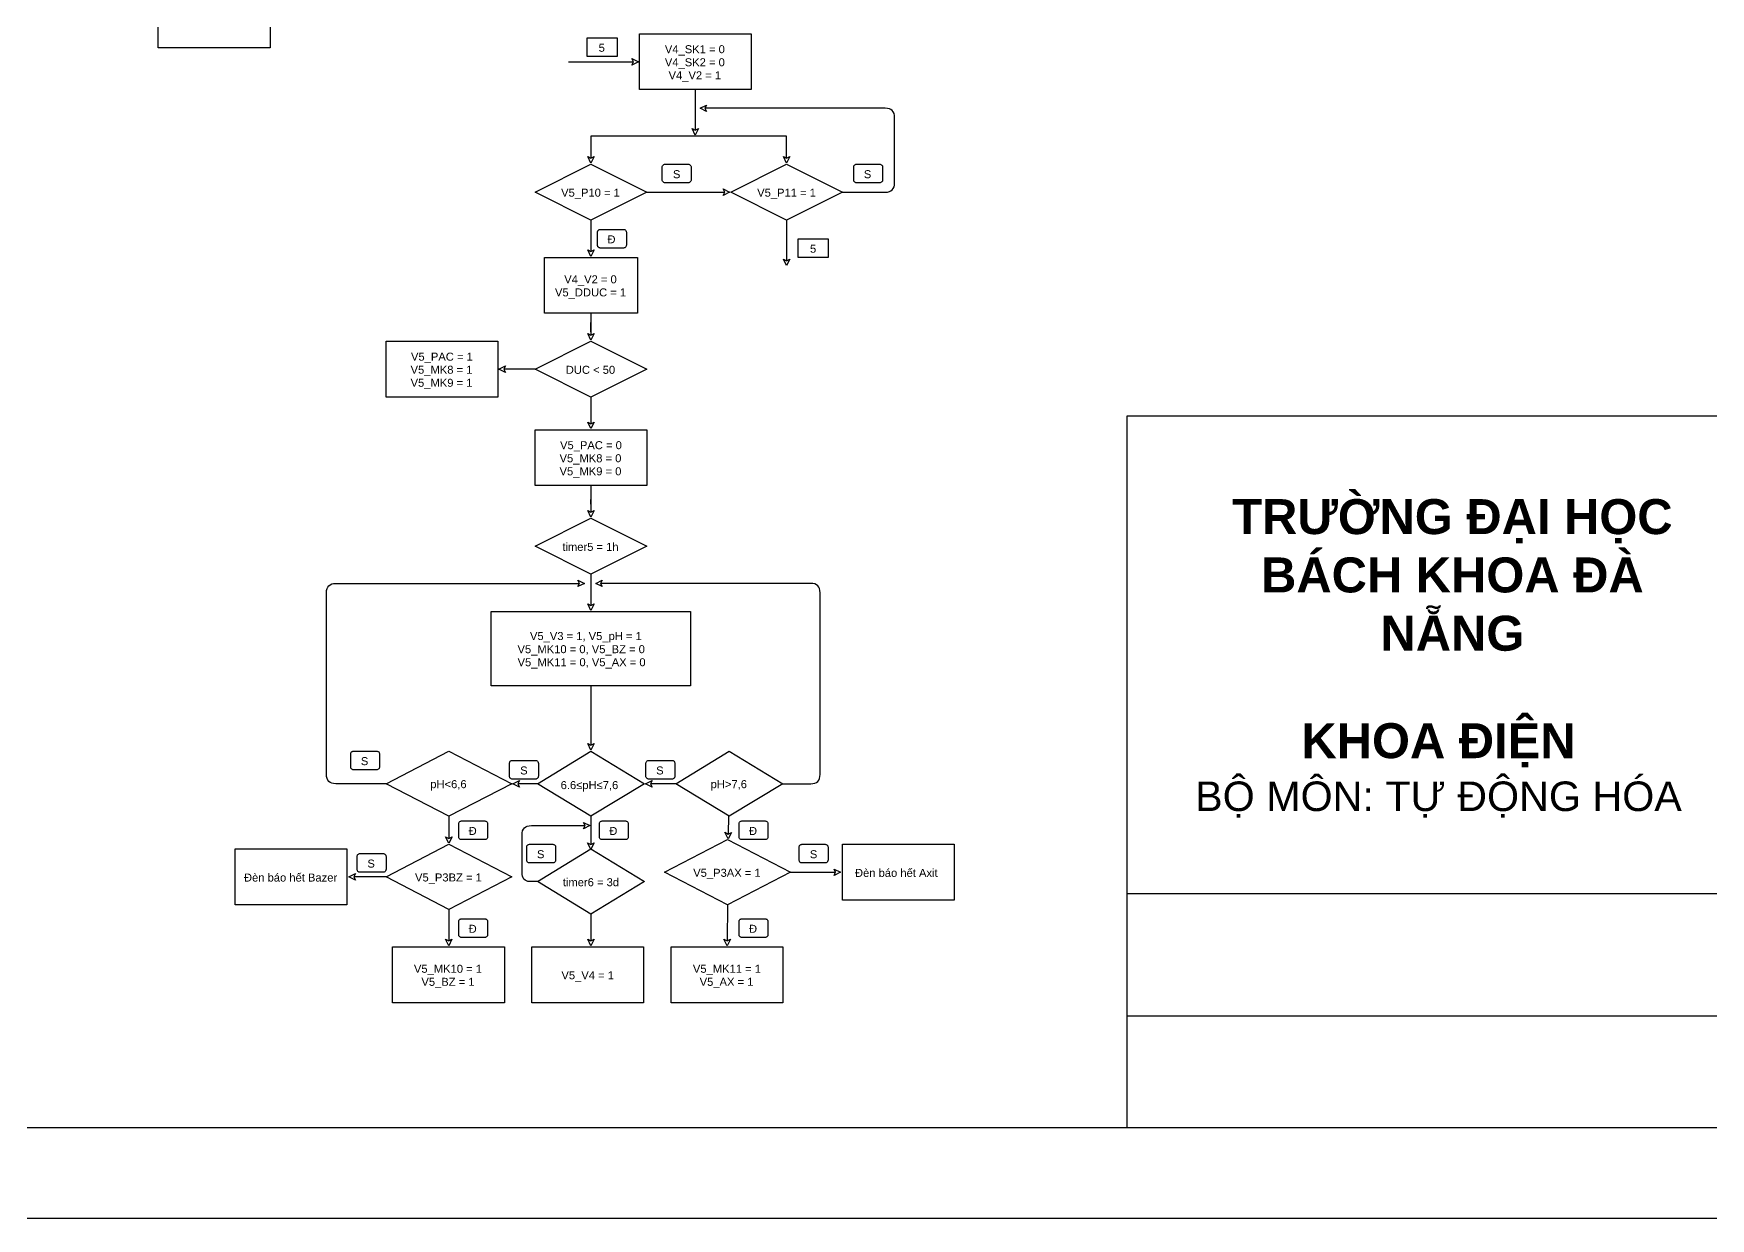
# Model space of a CAD drawing. Header units: millimetres. Extents: x 7014966 to 7187914, y 108642 to 109358.
# Drawn here: x 7015626.1 to 7015841.9, y 108641.8 to 108794.3 of the extents above; entities that cross this region are included whole.
import ezdxf

# ---------------------------------------------------------------- set-up
doc = ezdxf.new("R2010")
doc.units = ezdxf.units.MM
doc.layers.add('PDF_Geometry', color=7, linetype='Continuous')
doc.layers.add('PDF_Text', color=7, linetype='Continuous')
doc.styles.add('PDF Arial', font='arial.ttf')
doc.styles.get("Standard").update_dxf_attribs({"font": 'arial.ttf'})

msp = doc.modelspace()

# ---------------------------------------------------------------- linework, layer by layer
for p, q in [((7016022.96, 108745.06), (7015766.81, 108745.06)), ((7015766.81, 108745.06), (7015766.81, 108653.49)), ((7015766.81, 108683.67), (7016022.96, 108683.67)), ((7015766.81, 108667.92), (7016022.96, 108667.92))]:
    msp.add_line(p, q)
for points in [[(7014965.6, 109358.22), (7016035.89, 109358.22), (7016035.89, 108641.85), (7014965.6, 108641.85)], [(7014978.39, 109345.02), (7016022.96, 109345.02), (7016022.96, 108653.49), (7014978.39, 108653.49)]]:
    msp.add_lwpolyline(points, close=True)
at = {"layer": 'PDF_Geometry', "lineweight": 25}
for points in [[(7015642.17, 108799.67), (7015656.56, 108799.67), (7015656.56, 108792.48), (7015642.17, 108792.48)], [(7015697.38, 108793.76), (7015701.21, 108793.76), (7015701.21, 108791.36), (7015697.38, 108791.36)], [(7015704.09, 108794.28), (7015718.47, 108794.28), (7015718.47, 108787.09), (7015704.09, 108787.09)], [(7015703.95, 108790.68), (7015703.11, 108790.26), (7015703.32, 108790.68), (7015703.11, 108791.1)], [(7015711.89, 108784.69), (7015712.73, 108785.11), (7015712.52, 108784.69), (7015712.73, 108784.27)], [(7015711.28, 108781.23), (7015710.86, 108782.07), (7015711.28, 108781.86), (7015711.7, 108782.07)], [(7015697.85, 108777.5), (7015705.05, 108773.9), (7015697.85, 108770.31), (7015690.66, 108773.9)], [(7015697.85, 108777.63), (7015697.43, 108778.47), (7015697.85, 108778.26), (7015698.27, 108778.47)], [(7015723.03, 108777.5), (7015730.22, 108773.9), (7015723.03, 108770.31), (7015715.83, 108773.9)], [(7015723.03, 108777.63), (7015722.61, 108778.47), (7015723.03, 108778.26), (7015723.45, 108778.47)], [(7015715.7, 108773.9), (7015714.86, 108773.48), (7015715.07, 108773.9), (7015714.86, 108774.32)], [(7015697.85, 108765.64), (7015697.43, 108766.48), (7015697.85, 108766.27), (7015698.27, 108766.48)], [(7015724.52, 108767.91), (7015728.36, 108767.91), (7015728.36, 108765.51), (7015724.52, 108765.51)], [(7015691.86, 108765.51), (7015703.85, 108765.51), (7015703.85, 108758.32), (7015691.86, 108758.32)], [(7015723.03, 108764.45), (7015722.61, 108765.29), (7015723.03, 108765.08), (7015723.45, 108765.29)], [(7015697.85, 108754.86), (7015697.43, 108755.7), (7015697.85, 108755.49), (7015698.27, 108755.7)], [(7015671.48, 108754.72), (7015685.87, 108754.72), (7015685.87, 108747.53), (7015671.48, 108747.53)], [(7015697.85, 108754.72), (7015705.05, 108751.13), (7015697.85, 108747.53), (7015690.66, 108751.13)], [(7015686, 108751.13), (7015686.84, 108751.55), (7015686.63, 108751.13), (7015686.84, 108750.71)], [(7015690.66, 108743.33), (7015705.05, 108743.33), (7015705.05, 108736.14), (7015690.66, 108736.14)], [(7015697.85, 108743.47), (7015697.43, 108744.31), (7015697.85, 108744.1), (7015698.27, 108744.31)], [(7015697.85, 108731.95), (7015705.05, 108728.35), (7015697.85, 108724.75), (7015690.66, 108728.35)], [(7015697.85, 108732.08), (7015697.43, 108732.92), (7015697.85, 108732.71), (7015698.27, 108732.92)], [(7015697, 108723.56), (7015696.16, 108723.14), (7015696.37, 108723.56), (7015696.16, 108723.97)], [(7015698.47, 108723.56), (7015699.31, 108723.97), (7015699.1, 108723.56), (7015699.31, 108723.14)], [(7015685.03, 108719.96), (7015710.68, 108719.96), (7015710.68, 108710.37), (7015685.03, 108710.37)], [(7015697.85, 108720.09), (7015697.43, 108720.93), (7015697.85, 108720.72), (7015698.27, 108720.93)], [(7015679.57, 108701.98), (7015687.66, 108697.78), (7015679.57, 108693.59), (7015671.48, 108697.78)], [(7015697.85, 108701.98), (7015704.75, 108697.78), (7015697.85, 108693.59), (7015690.96, 108697.78)], [(7015697.85, 108702.11), (7015697.43, 108702.95), (7015697.85, 108702.74), (7015698.27, 108702.95)], [(7015715.65, 108701.98), (7015722.55, 108697.78), (7015715.65, 108693.59), (7015708.76, 108697.78)], [(7015687.8, 108697.78), (7015688.64, 108698.2), (7015688.43, 108697.78), (7015688.64, 108697.36)], [(7015704.88, 108697.78), (7015705.72, 108698.2), (7015705.51, 108697.78), (7015705.72, 108697.36)], [(7015679.57, 108690.13), (7015679.15, 108690.96), (7015679.57, 108690.75), (7015679.99, 108690.96)], [(7015697.72, 108692.39), (7015696.88, 108691.97), (7015697.09, 108692.39), (7015696.88, 108692.81)], [(7015715.5, 108690.68), (7015715.1, 108691.53), (7015715.52, 108691.31), (7015715.94, 108691.51)], [(7015652.06, 108689.39), (7015666.45, 108689.39), (7015666.45, 108682.2), (7015652.06, 108682.2)], [(7015679.57, 108689.99), (7015687.66, 108685.8), (7015679.57, 108681.6), (7015671.48, 108685.8)], [(7015697.85, 108689.39), (7015704.75, 108685.2), (7015697.85, 108681), (7015690.96, 108685.2)], [(7015697.83, 108689.35), (7015697.41, 108690.19), (7015697.83, 108689.98), (7015698.25, 108690.19)], [(7015715.41, 108690.59), (7015723.51, 108686.4), (7015715.41, 108682.2), (7015707.32, 108686.4)], [(7015730.22, 108689.99), (7015744.6, 108689.99), (7015744.6, 108682.8), (7015730.22, 108682.8)], [(7015729.96, 108686.4), (7015729.13, 108685.98), (7015729.34, 108686.4), (7015729.13, 108686.81)], [(7015666.7, 108685.8), (7015667.54, 108686.22), (7015667.33, 108685.8), (7015667.54, 108685.38)], [(7015672.32, 108676.81), (7015686.71, 108676.81), (7015686.71, 108669.61), (7015672.32, 108669.61)], [(7015679.54, 108676.94), (7015679.12, 108677.78), (7015679.54, 108677.57), (7015679.96, 108677.78)], [(7015690.24, 108676.81), (7015704.63, 108676.81), (7015704.63, 108669.61), (7015690.24, 108669.61)], [(7015697.85, 108676.94), (7015697.43, 108677.78), (7015697.85, 108677.57), (7015698.27, 108677.78)], [(7015708.16, 108676.81), (7015722.55, 108676.81), (7015722.55, 108669.61), (7015708.16, 108669.61)], [(7015715.38, 108676.94), (7015714.96, 108677.78), (7015715.38, 108677.57), (7015715.8, 108677.78)]]:
    msp.add_lwpolyline(points, close=True, dxfattribs=at)
for points in [[(7015694.98, 108790.68), (7015703.32, 108790.68)], [(7015711.28, 108787.09), (7015711.28, 108781.86)], [(7015735.73, 108784.69), (7015712.52, 108784.69)], [(7015736.93, 108775.1), (7015736.93, 108783.49)], [(7015723.03, 108778.26), (7015723.03, 108781.09), (7015697.85, 108781.09), (7015697.85, 108778.26)], [(7015705.05, 108773.9), (7015715.07, 108773.9)], [(7015730.22, 108773.9), (7015735.73, 108773.9)], [(7015697.85, 108770.31), (7015697.85, 108766.27)], [(7015723.03, 108770.31), (7015723.03, 108765.08)], [(7015697.85, 108758.32), (7015697.85, 108755.92), (7015697.85, 108757.12), (7015697.85, 108755.49)], [(7015690.66, 108751.13), (7015686.63, 108751.13)], [(7015697.85, 108747.53), (7015697.85, 108744.1)], [(7015697.85, 108736.14), (7015697.85, 108733.74), (7015697.85, 108734.34), (7015697.85, 108732.71)], [(7015665.01, 108723.56), (7015696.37, 108723.56)], [(7015697.85, 108724.75), (7015697.85, 108720.72)], [(7015726.14, 108723.56), (7015699.1, 108723.56)], [(7015663.81, 108698.98), (7015663.81, 108722.36)], [(7015727.34, 108698.98), (7015727.34, 108722.36)], [(7015697.85, 108710.37), (7015697.85, 108702.74)], [(7015671.48, 108697.78), (7015665.01, 108697.78)], [(7015690.96, 108697.78), (7015688.43, 108697.78)], [(7015708.76, 108697.78), (7015705.51, 108697.78)], [(7015722.55, 108697.78), (7015726.14, 108697.78)], [(7015679.57, 108693.59), (7015679.57, 108690.75)], [(7015697.84, 108693.59), (7015697.83, 108689.98)], [(7015715.57, 108693.64), (7015715.52, 108691.31)], [(7015688.98, 108686.4), (7015688.98, 108691.19)], [(7015690.18, 108692.39), (7015697.09, 108692.39)], [(7015671.48, 108685.8), (7015667.33, 108685.8)], [(7015690.96, 108685.2), (7015689.97, 108685.2)], [(7015723.51, 108686.4), (7015729.34, 108686.4)], [(7015679.57, 108681.6), (7015679.54, 108677.57)], [(7015697.85, 108681), (7015697.85, 108677.57)], [(7015715.41, 108682.2), (7015715.38, 108677.57)]]:
    msp.add_lwpolyline(points, dxfattribs=at)
for points in [[(7015710.38, 108775.1), (7015707.38, 108775.1, -0.099179), (7015707.25, 108775.13, -0.099629), (7015707.13, 108775.21, -0.099695), (7015707.05, 108775.32, -0.099437), (7015707.02, 108775.46), (7015707.02, 108777.14, -0.099485), (7015707.05, 108777.28, -0.099038), (7015707.13, 108777.39, -0.099203), (7015707.25, 108777.47, -0.099217), (7015707.38, 108777.5), (7015710.38, 108777.5, -0.099233), (7015710.52, 108777.47, -0.099153), (7015710.63, 108777.39, -0.099285), (7015710.71, 108777.28, -0.099558), (7015710.74, 108777.14), (7015710.74, 108775.46, -0.099345), (7015710.71, 108775.32, -0.099847), (7015710.63, 108775.21, -0.099579), (7015710.52, 108775.13, -0.099196)], [(7015735.01, 108775.1), (7015732.02, 108775.1, -0.099179), (7015731.88, 108775.13, -0.099665), (7015731.76, 108775.21, -0.099695), (7015731.68, 108775.32, -0.099437), (7015731.66, 108775.46), (7015731.66, 108777.14, -0.099483), (7015731.68, 108777.28, -0.09899), (7015731.76, 108777.39, -0.099238), (7015731.88, 108777.47, -0.099217), (7015732.02, 108777.5), (7015735.01, 108777.5, -0.099238), (7015735.15, 108777.47, -0.099082), (7015735.27, 108777.39, -0.099391), (7015735.35, 108777.28, -0.099434), (7015735.37, 108777.14), (7015735.37, 108775.46, -0.099221), (7015735.35, 108775.32, -0.099953), (7015735.27, 108775.21, -0.099508), (7015735.15, 108775.13, -0.0992)], [(7015702.05, 108766.71), (7015699.05, 108766.71, -0.099187), (7015698.91, 108766.74, -0.099617), (7015698.8, 108766.81, -0.099695), (7015698.72, 108766.93, -0.099479), (7015698.69, 108767.07), (7015698.69, 108768.75, -0.099462), (7015698.72, 108768.88, -0.09924), (7015698.8, 108769, -0.099238), (7015698.91, 108769.08, -0.099163), (7015699.05, 108769.11), (7015702.05, 108769.11, -0.0992), (7015702.19, 108769.08, -0.099153), (7015702.3, 108769, -0.099085), (7015702.38, 108768.88, -0.099328), (7015702.41, 108768.75), (7015702.41, 108767.07, -0.099345), (7015702.38, 108766.93, -0.09954), (7015702.3, 108766.81, -0.099532), (7015702.19, 108766.74, -0.099225)], [(7015670.28, 108699.58), (7015667.29, 108699.58, -0.099181), (7015667.15, 108699.61, -0.099295), (7015667.03, 108699.69, -0.099562), (7015666.95, 108699.8, -0.099441), (7015666.93, 108699.94), (7015666.93, 108701.62, -0.099508), (7015666.95, 108701.76, -0.099355), (7015667.03, 108701.87, -0.099585), (7015667.15, 108701.95, -0.099157), (7015667.29, 108701.98), (7015670.28, 108701.98, -0.099195), (7015670.42, 108701.95, -0.099574), (7015670.54, 108701.87, -0.099169), (7015670.61, 108701.76, -0.099348), (7015670.64, 108701.62), (7015670.64, 108699.94, -0.099282), (7015670.61, 108699.8, -0.099375), (7015670.54, 108699.69, -0.099284), (7015670.42, 108699.61, -0.09922)], [(7015690.72, 108698.38), (7015687.72, 108698.38, -0.099188), (7015687.59, 108698.41, -0.099903), (7015687.47, 108698.49, -0.09974), (7015687.39, 108698.6, -0.099577), (7015687.36, 108698.74), (7015687.36, 108700.42, -0.09956), (7015687.39, 108700.56, -0.09932), (7015687.47, 108700.67, -0.09921), (7015687.59, 108700.75, -0.099172), (7015687.72, 108700.78), (7015690.72, 108700.78, -0.0992), (7015690.86, 108700.75, -0.09911), (7015690.98, 108700.67, -0.099085), (7015691.05, 108700.56, -0.09933), (7015691.08, 108700.42), (7015691.08, 108698.74, -0.099345), (7015691.05, 108698.6, -0.099562), (7015690.98, 108698.49, -0.099803), (7015690.86, 108698.41, -0.099216)], [(7015708.28, 108698.38), (7015705.29, 108698.38, -0.099179), (7015705.15, 108698.41, -0.099896), (7015705.03, 108698.49, -0.099659), (7015704.95, 108698.6, -0.099479), (7015704.93, 108698.74), (7015704.93, 108700.42, -0.099462), (7015704.95, 108700.56, -0.09924), (7015705.03, 108700.67, -0.099203), (7015705.15, 108700.75, -0.099163), (7015705.29, 108700.78), (7015708.28, 108700.78, -0.0992), (7015708.42, 108700.75, -0.099153), (7015708.54, 108700.67, -0.099085), (7015708.61, 108700.56, -0.099328), (7015708.64, 108700.42), (7015708.64, 108698.74, -0.099345), (7015708.61, 108698.6, -0.099504), (7015708.54, 108698.49, -0.099846), (7015708.42, 108698.41, -0.099216)], [(7015684.19, 108690.59), (7015681.19, 108690.59, -0.099184), (7015681.05, 108690.62, -0.099343), (7015680.94, 108690.7, -0.099419), (7015680.86, 108690.81, -0.099462), (7015680.83, 108690.95), (7015680.83, 108692.63, -0.09951), (7015680.86, 108692.77, -0.09935), (7015680.94, 108692.88, -0.099633), (7015681.05, 108692.96, -0.09916), (7015681.19, 108692.99), (7015684.19, 108692.99, -0.099164), (7015684.33, 108692.96, -0.099574), (7015684.44, 108692.88, -0.099297), (7015684.52, 108692.77, -0.099348), (7015684.55, 108692.63), (7015684.55, 108690.95, -0.099303), (7015684.52, 108690.81, -0.099361), (7015684.44, 108690.7, -0.099284), (7015684.33, 108690.62, -0.099189)], [(7015702.29, 108690.59), (7015699.29, 108690.59, -0.099187), (7015699.15, 108690.62, -0.099318), (7015699.04, 108690.7, -0.099382), (7015698.96, 108690.81, -0.099437), (7015698.93, 108690.95), (7015698.93, 108692.63, -0.099483), (7015698.96, 108692.77, -0.099319), (7015699.04, 108692.88, -0.099608), (7015699.15, 108692.96, -0.099163), (7015699.29, 108692.99), (7015702.29, 108692.99, -0.099179), (7015702.43, 108692.96, -0.099579), (7015702.54, 108692.88, -0.099284), (7015702.62, 108692.77, -0.099349), (7015702.65, 108692.63), (7015702.65, 108690.95, -0.099304), (7015702.62, 108690.81, -0.099348), (7015702.54, 108690.7, -0.099289), (7015702.43, 108690.62, -0.099204)], [(7015720.27, 108690.59), (7015717.27, 108690.59, -0.099187), (7015717.13, 108690.62, -0.099375), (7015717.02, 108690.7, -0.099338), (7015716.94, 108690.81, -0.099437), (7015716.91, 108690.95), (7015716.91, 108692.63, -0.099483), (7015716.94, 108692.77, -0.099275), (7015717.02, 108692.88, -0.099665), (7015717.13, 108692.96, -0.099163), (7015717.27, 108692.99), (7015720.27, 108692.99, -0.099175), (7015720.41, 108692.96, -0.099572), (7015720.52, 108692.88, -0.099333), (7015720.6, 108692.77, -0.099351), (7015720.63, 108692.63), (7015720.63, 108690.95, -0.099305), (7015720.6, 108690.81, -0.099396), (7015720.52, 108690.7, -0.099289), (7015720.41, 108690.62, -0.099191)], [(7015671.12, 108686.4), (7015668.12, 108686.4, -0.099176), (7015667.99, 108686.42, -0.099919), (7015667.87, 108686.5, -0.099775), (7015667.79, 108686.62, -0.099441), (7015667.77, 108686.75), (7015667.77, 108688.43, -0.099508), (7015667.79, 108688.57, -0.099213), (7015667.87, 108688.69, -0.09925), (7015667.99, 108688.77, -0.099465), (7015668.12, 108688.79), (7015671.12, 108688.79, -0.09917), (7015671.26, 108688.77, -0.098866), (7015671.38, 108688.69, -0.099154), (7015671.45, 108688.57, -0.099348), (7015671.48, 108688.43), (7015671.48, 108686.75, -0.099336), (7015671.45, 108686.62, -0.099681), (7015671.38, 108686.5, -0.099825), (7015671.26, 108686.42, -0.099187)], [(7015692.94, 108687.59), (7015689.94, 108687.59, -0.099175), (7015689.8, 108687.62, -0.099903), (7015689.69, 108687.7, -0.099766), (7015689.61, 108687.82, -0.099476), (7015689.58, 108687.95), (7015689.58, 108689.63, -0.099543), (7015689.61, 108689.77, -0.099382), (7015689.69, 108689.89, -0.09921), (7015689.8, 108689.96, -0.098907), (7015689.94, 108689.99), (7015692.94, 108689.99, -0.098928), (7015693.08, 108689.96, -0.099153), (7015693.19, 108689.89, -0.099333), (7015693.27, 108689.77, -0.099351), (7015693.3, 108689.63), (7015693.3, 108687.95, -0.099337), (7015693.27, 108687.82, -0.099811), (7015693.19, 108687.7, -0.099794), (7015693.08, 108687.62, -0.099195)], [(7015728, 108687.59), (7015725, 108687.59, -0.099179), (7015724.87, 108687.62, -0.099931), (7015724.75, 108687.7, -0.099659), (7015724.67, 108687.82, -0.099417), (7015724.64, 108687.95), (7015724.64, 108689.63, -0.099483), (7015724.67, 108689.77, -0.099275), (7015724.75, 108689.89, -0.099238), (7015724.87, 108689.96, -0.098911), (7015725, 108689.99), (7015728, 108689.99, -0.098928), (7015728.14, 108689.96, -0.099153), (7015728.26, 108689.89, -0.099333), (7015728.33, 108689.77, -0.099351), (7015728.36, 108689.63), (7015728.36, 108687.95, -0.099337), (7015728.33, 108687.82, -0.099811), (7015728.26, 108687.7, -0.099822), (7015728.14, 108687.62, -0.099204)], [(7015684.19, 108678), (7015681.19, 108678, -0.098939), (7015681.05, 108678.03, -0.099644), (7015680.94, 108678.11, -0.09974), (7015680.86, 108678.23, -0.099441), (7015680.83, 108678.36), (7015680.83, 108680.04, -0.09951), (7015680.86, 108680.18, -0.09935), (7015680.94, 108680.3, -0.099207), (7015681.05, 108680.37, -0.09916), (7015681.19, 108680.4), (7015684.19, 108680.4, -0.099164), (7015684.33, 108680.37, -0.099147), (7015684.44, 108680.3, -0.099297), (7015684.52, 108680.18, -0.099348), (7015684.55, 108680.04), (7015684.55, 108678.36, -0.099336), (7015684.52, 108678.23, -0.099824), (7015684.44, 108678.11, -0.099584), (7015684.33, 108678.03, -0.098944)], [(7015720.27, 108678), (7015717.27, 108678, -0.098942), (7015717.13, 108678.03, -0.099675), (7015717.02, 108678.11, -0.099659), (7015716.94, 108678.23, -0.099417), (7015716.91, 108678.36), (7015716.91, 108680.04, -0.099483), (7015716.94, 108680.18, -0.099275), (7015717.02, 108680.3, -0.099238), (7015717.13, 108680.37, -0.099163), (7015717.27, 108680.4), (7015720.27, 108680.4, -0.099175), (7015720.41, 108680.37, -0.099146), (7015720.52, 108680.3, -0.099333), (7015720.6, 108680.18, -0.099351), (7015720.63, 108680.04), (7015720.63, 108678.36, -0.099338), (7015720.6, 108678.23, -0.09986), (7015720.52, 108678.11, -0.09959), (7015720.41, 108678.03, -0.098946)]]:
    msp.add_lwpolyline(points, format="xyb", close=True, dxfattribs=at)
for points in [[(7015736.93, 108783.49), (7015736.93, 108784.29), (7015736.53, 108784.69), (7015735.73, 108784.69)], [(7015735.73, 108773.9), (7015736.53, 108773.9), (7015736.93, 108774.3), (7015736.93, 108775.1)], [(7015663.81, 108722.36), (7015663.81, 108723.16), (7015664.21, 108723.56), (7015665.01, 108723.56)], [(7015727.34, 108722.36), (7015727.34, 108723.16), (7015726.94, 108723.56), (7015726.14, 108723.56)], [(7015665.01, 108697.78), (7015664.21, 108697.78), (7015663.81, 108698.18), (7015663.81, 108698.98)], [(7015726.14, 108697.78), (7015726.94, 108697.78), (7015727.34, 108698.18), (7015727.34, 108698.98)], [(7015688.98, 108691.19), (7015688.98, 108691.99), (7015689.38, 108692.39), (7015690.18, 108692.39)], [(7015689.97, 108685.2), (7015689.31, 108685.2), (7015688.98, 108685.6), (7015688.98, 108686.4)]]:
    msp.add_open_spline(points, degree=3, dxfattribs=at)

# ---------------------------------------------------------------- texts
at = {"char_height": 4.5, "attachment_point": 1}
for s, width, heights, insert in [('\\pxqc;{\\fArial|b1|i0|c0|p34;TRƯỜNG ĐẠI HỌC BÁCH KHOA ĐÀ NẴNG}', 69.041, [39.24], (7015774.19, 108734.4)), ('\\pxqc;{\\fArial|b1|i0|c0|p34;KHOA ĐIỆN\\P\\fArial|b0|i0|c0|p34;\\H0.84444x;BỘ MÔN: TỰ ĐỘNG HÓA}', 62.4558, [0], (7015775.69, 108705.57))]:
    msp.add_mtext_dynamic_manual_height_columns(s, width=width, gutter_width=12.5, heights=heights, dxfattribs=dict(at, insert=insert))
at = {"layer": 'PDF_Text', "attachment_point": 7, "style": 'PDF Arial'}
for s, insert, char_height in [('5', (7015698.84, 108791.95), 1.03), ('V4_SK1 = 0', (7015707.36, 108791.48), 1.03), ('V4_SK2 = 0', (7015707.36, 108789.8), 1.03), ('V4_V2 = 1', (7015707.84, 108788.12), 1.03), ('S', (7015708.4, 108775.68), 1.03), ('S', (7015732.97, 108775.68), 1.03), ('V5_P10 = 1', (7015694.01, 108773.02), 1.03), ('V5_P11 = 1', (7015719.24, 108773.02), 1.03), ('Đ', (7015699.97, 108767.31), 1.03), ('5', (7015726.04, 108766.09), 1.03), ('V4_V2 = 0', (7015694.41, 108761.87), 1.03), ('V5_DDUC = 1', (7015693.22, 108760.19), 1.0297), ('V5_MK8 = 1', (7015674.64, 108750.24), 1.03), ('V5_PAC = 1', (7015674.69, 108751.92), 1.03), ('DUC < 50', (7015694.61, 108750.51), 1.03), ('V5_MK9 = 1', (7015674.64, 108748.56), 1.03), ('V5_PAC = 0', (7015693.87, 108740.53), 1.03), ('V5_MK8 = 0', (7015693.81, 108738.85), 1.03), ('V5_MK9 = 0', (7015693.81, 108737.17), 1.03), ('timer5 = 1h', (7015694.17, 108727.73), 1.0297), ('V5_V3 = 1, V5_pH = 1', (7015690, 108715.96), 1.0297), ('V5_MK10 = 0, V5_BZ = 0', (7015688.4, 108714.28), 1.0297), ('V5_MK11 = 0, V5_AX = 0', (7015688.41, 108712.6), 1.0297), ('S', (7015668.24, 108700.16), 1.03), ('S', (7015688.74, 108698.96), 1.03), ('S', (7015706.24, 108698.96), 1.03), ('pH<6,6', (7015677.17, 108696.9), 1.03), ('6.6≤pH≤7,6', (7015693.95, 108696.78), 1.03), ('pH>7,6', (7015713.25, 108696.9), 1.03), ('Đ', (7015682.11, 108691.19), 1.03), ('Đ', (7015700.21, 108691.19), 1.03), ('Đ', (7015718.19, 108691.19), 1.03), ('S', (7015690.9, 108688.18), 1.03), ('S', (7015726.02, 108688.18), 1.03), ('S', (7015669.08, 108686.98), 1.03), ('V5_P3AX = 1', (7015711.01, 108685.51), 1.0297), ('Đèn báo hết Axit', (7015731.83, 108685.78), 1.0297), ('Đèn báo hết Bazer', (7015653.2, 108685.18), 1.0297), ('V5_P3BZ = 1', (7015675.21, 108684.91), 1.0297), ('timer6 = 3d', (7015694.23, 108684.58), 1.0297), ('Đ', (7015682.11, 108678.6), 1.03), ('Đ', (7015718.19, 108678.6), 1.03), ('V5_MK10 = 1', (7015675.07, 108673.16), 1.0297), ('V5_MK11 = 1', (7015710.97, 108673.16), 1.0297), ('V5_BZ = 1', (7015676.03, 108671.48), 1.03), ('V5_V4 = 1', (7015694.05, 108672.32), 1.03), ('V5_AX = 1', (7015711.84, 108671.48), 1.03)]:
    msp.add_mtext(s, dxfattribs=dict(at, insert=insert, char_height=char_height))

doc.saveas('drawing.dxf')
